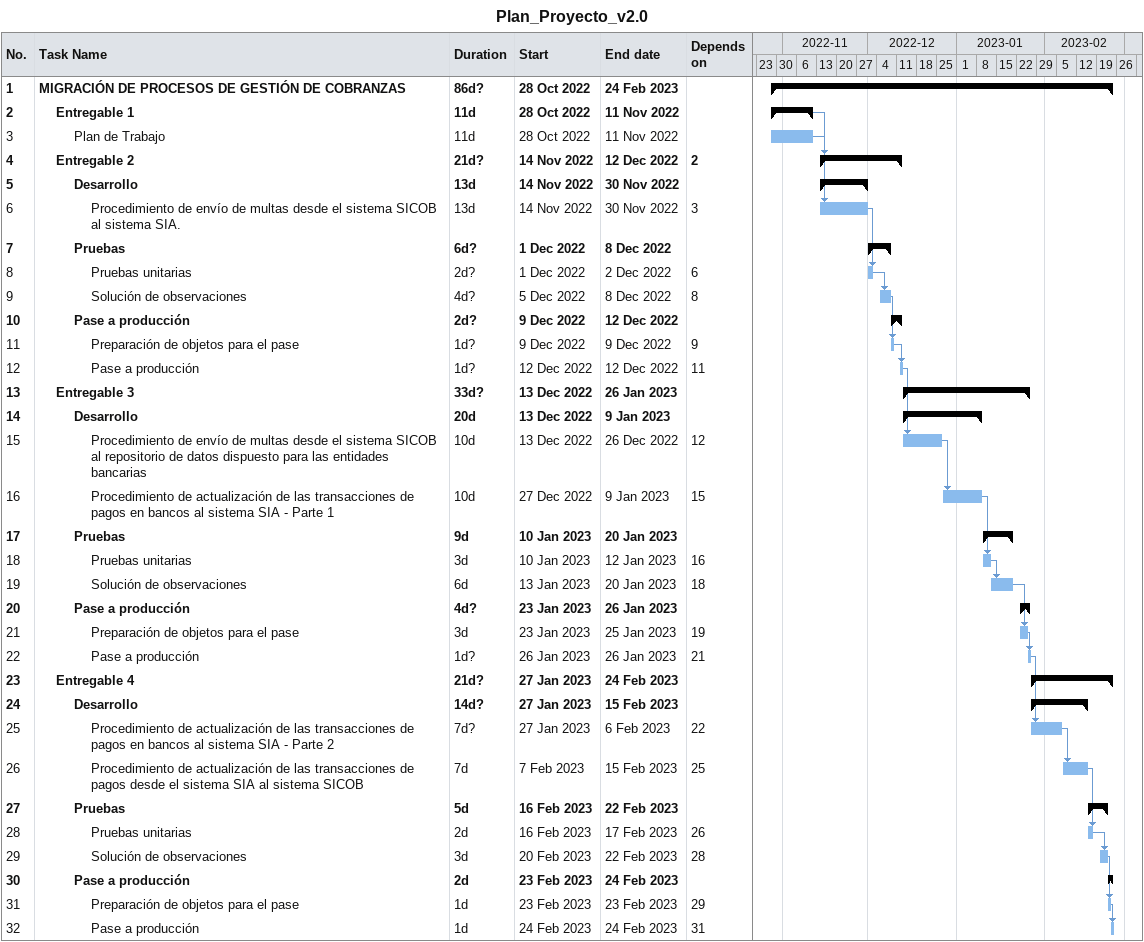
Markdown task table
Plan_Proyecto_v2.0

| ID | Level | Task | Duration | Start | Finish | Predecessors |
|---|---|---|---|---|---|---|
| 1 | 1 | **MIGRACIÓN DE PROCESOS DE GESTIÓN DE COBRANZAS** | 86d? | 2022-10-28 | 2023-02-24 |  |
| 2 | 2 | **Entregable 1** | 11d | 2022-10-28 | 2022-11-11 |  |
| 3 | 3 | Plan de Trabajo | 11d | 2022-10-28 | 2022-11-11 |  |
| 4 | 2 | **Entregable 2** | 21d? | 2022-11-14 | 2022-12-12 | 2 |
| 5 | 3 | **Desarrollo** | 13d | 2022-11-14 | 2022-11-30 |  |
| 6 | 4 | Procedimiento de envío de multas desde el sistema SICOB al sistema SIA. | 13d | 2022-11-14 | 2022-11-30 | 3 |
| 7 | 3 | **Pruebas** | 6d? | 2022-12-01 | 2022-12-08 |  |
| 8 | 4 | Pruebas unitarias | 2d? | 2022-12-01 | 2022-12-02 | 6 |
| 9 | 4 | Solución de observaciones | 4d? | 2022-12-05 | 2022-12-08 | 8 |
| 10 | 3 | **Pase a producción** | 2d? | 2022-12-09 | 2022-12-12 |  |
| 11 | 4 | Preparación de objetos para el pase | 1d? | 2022-12-09 | 2022-12-09 | 9 |
| 12 | 4 | Pase a producción | 1d? | 2022-12-12 | 2022-12-12 | 11 |
| 13 | 2 | **Entregable 3** | 33d? | 2022-12-13 | 2023-01-26 |  |
| 14 | 3 | **Desarrollo** | 20d | 2022-12-13 | 2023-01-09 |  |
| 15 | 4 | Procedimiento de envío de multas desde el sistema SICOB al repositorio de datos dispuesto para las entidades bancarias | 10d | 2022-12-13 | 2022-12-26 | 12 |
| 16 | 4 | Procedimiento de actualización de las transacciones de pagos en bancos al sistema SIA - Parte 1 | 10d | 2022-12-27 | 2023-01-09 | 15 |
| 17 | 3 | **Pruebas** | 9d | 2023-01-10 | 2023-01-20 |  |
| 18 | 4 | Pruebas unitarias | 3d | 2023-01-10 | 2023-01-12 | 16 |
| 19 | 4 | Solución de observaciones | 6d | 2023-01-13 | 2023-01-20 | 18 |
| 20 | 3 | **Pase a producción** | 4d? | 2023-01-23 | 2023-01-26 |  |
| 21 | 4 | Preparación de objetos para el pase | 3d | 2023-01-23 | 2023-01-25 | 19 |
| 22 | 4 | Pase a producción | 1d? | 2023-01-26 | 2023-01-26 | 21 |
| 23 | 2 | **Entregable 4** | 21d? | 2023-01-27 | 2023-02-24 |  |
| 24 | 3 | **Desarrollo** | 14d? | 2023-01-27 | 2023-02-15 |  |
| 25 | 4 | Procedimiento de actualización de las transacciones de pagos en bancos al sistema SIA - Parte 2 | 7d? | 2023-01-27 | 2023-02-06 | 22 |
| 26 | 4 | Procedimiento de actualización de las transacciones de pagos desde el sistema SIA al sistema SICOB | 7d | 2023-02-07 | 2023-02-15 | 25 |
| 27 | 3 | **Pruebas** | 5d | 2023-02-16 | 2023-02-22 |  |
| 28 | 4 | Pruebas unitarias | 2d | 2023-02-16 | 2023-02-17 | 26 |
| 29 | 4 | Solución de observaciones | 3d | 2023-02-20 | 2023-02-22 | 28 |
| 30 | 3 | **Pase a producción** | 2d | 2023-02-23 | 2023-02-24 |  |
| 31 | 4 | Preparación de objetos para el pase | 1d | 2023-02-23 | 2023-02-23 | 29 |
| 32 | 4 | Pase a producción | 1d | 2023-02-24 | 2023-02-24 | 31 |
